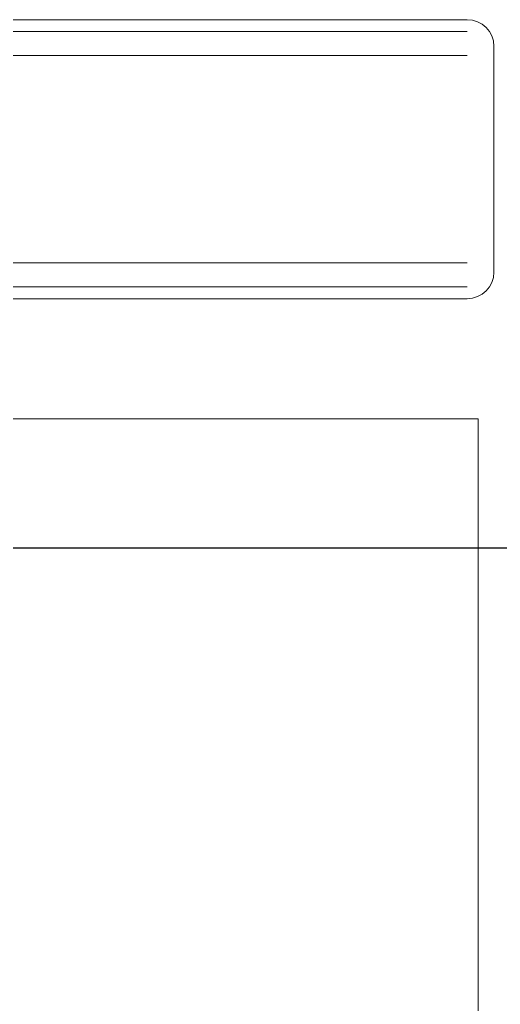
# Model space of a CAD drawing. Header units: inches. Extents: x -12418 to 57169, y -29325 to 19878.
# Drawn here: x 15023.3 to 15261.9, y 373.1 to 862.4 of the extents above; entities that cross this region are included whole.
import ezdxf

# ---------------------------------------------------------------- set-up
doc = ezdxf.new("R2010")
doc.units = ezdxf.units.IN
doc.header["$LTSCALE"] = 25
doc.header["$MEASUREMENT"] = 0
doc.linetypes.add('DASHDOT', pattern=[25.4, 12.7, -6.35, 0, -6.35])
doc.layers.add('00-Ground Floor$0$False Ceiling', color=251, linetype='Continuous')
doc.layers.add('00-Ground Floor$0$LOADING', color=253, linetype='Continuous', lineweight=5)
doc.layers.add('E-LITE-CLNG-CNDT', color=6, linetype='DASHDOT', lineweight=35)

# ---------------------------------------------------------------- blocks, each defined once
blk = doc.blocks.new('00-Ground Floor$0$GF21008-P')
at = {"layer": '00-Ground Floor$0$LOADING'}
for p, q in [((0.68432, -0.20374), (0.79645, -0.20374)), ((0.67107, -0.77123), (0.67107, -0.21699)), ((0.67698, -0.77123), (0.67698, -0.21699)), ((0.6888, -0.77123), (0.6888, -0.21699)), ((0.79197, -0.76339), (0.79197, -0.21699)), ((0.80379, -0.76339), (0.80379, -0.21699)), ((0.8097, -0.76339), (0.8097, -0.21699))]:
    blk.add_line(p, q, dxfattribs=at)
for centre, start, end in [((0.68432, -0.21699), 90, 180), ((0.79645, -0.21699), 0, 90)]:
    blk.add_arc(centre, 0.01325, start, end, dxfattribs=at)
blk = doc.blocks.new('00-Ground Floor$0$A$Ce9e1c4c3')
at = {"layer": '00-Ground Floor$0$False Ceiling', "color": 254, "linetype": 'Continuous'}
blk.add_line((-87636.7, 600), (-84482.07, 600), dxfattribs=at)
blk = doc.blocks.new('00-Ground Floor')
at = {"layer": '00-Ground Floor$0$LOADING', "elevation": -0.02}
blk.add_lwpolyline([(15250.96, 214.11), (14800.96, 214.11), (14800.96, 664.11), (15250.96, 664.11)], close=True, dxfattribs=at)
at = {"layer": '00-Ground Floor$0$False Ceiling', "color": 254}
blk.add_blockref('00-Ground Floor$0$A$Ce9e1c4c3', (100000, 0), dxfattribs=at)
at = {"layer": '00-Ground Floor$0$LOADING', "xscale": 1000, "yscale": 1000, "zscale": 1000, "rotation": 269.9999999999998}
blk.add_blockref('00-Ground Floor$0$GF21008-P', (15462.5, 1533.49), dxfattribs=at)

msp = doc.modelspace()

# ---------------------------------------------------------------- block references
at = {"layer": 'E-LITE-CLNG-CNDT'}
msp.add_blockref('00-Ground Floor', (0, 0), dxfattribs=at)

doc.saveas('drawing.dxf')
